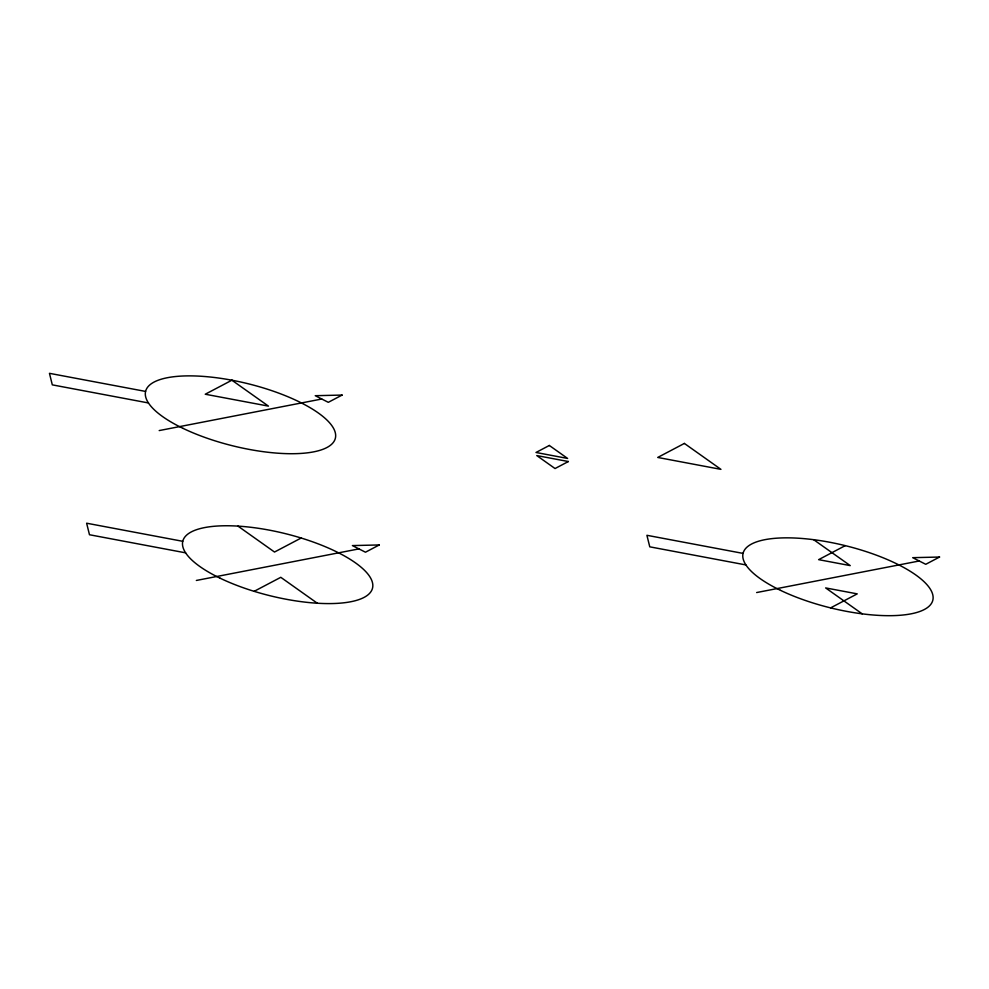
<?xml version="1.0" encoding="UTF-8"?>
<svg xmlns="http://www.w3.org/2000/svg" width="989" height="989" viewBox="0 0 989 989"><rect width="100%" height="100%" fill="white"/><g stroke="black" fill="none" stroke-linecap="round" stroke-linejoin="round"><path stroke-width="1.48" d="M301.163 538.016L274.509 552.035L237.966 526.111M254.136 591.335L280.789 577.316L317.333 603.241M845.274 545.631L818.632 559.65L850.231 565.609L813.675 539.685M830.599 607.889L857.24 593.87L825.642 587.923L862.198 613.848M159.192 430.574L321.771 399.012M196.354 580.456L358.933 548.895M756.647 592.547L919.226 560.986M145.581 391.421L49.45 373.323L52.306 384.857L148.437 402.956M743.036 553.395L646.905 535.296L649.773 546.83L745.891 564.929M182.742 541.304L86.624 523.206L89.48 534.74L185.611 552.839M231.896 380.209L205.255 394.228L268.452 406.12L231.896 380.209M342.095 395.068L328.299 402.325L315.244 395.699L342.095 395.068M549.328 445.47L536.001 452.48L567.599 458.439L549.328 445.47M379.257 544.951L365.473 552.208L352.405 545.582L379.257 544.951M568.366 461.529L555.039 468.539L536.767 455.57L568.366 461.529M684.376 443.431L657.734 457.45L720.932 469.355L684.376 443.431M939.55 557.042L925.753 564.299L912.699 557.672L939.55 557.042M183.052 428.373A97.738 31.982 13.9 0 0 334.937 439.586A97.738 31.982 13.9 0 0 203.437 376.413A97.738 31.982 13.9 0 0 183.052 428.373M780.519 590.346A97.738 31.982 13.9 0 0 932.392 601.559A97.738 31.982 13.9 0 0 800.905 538.387A97.738 31.982 13.9 0 0 780.519 590.346M220.226 578.256A97.738 31.982 13.9 0 0 372.099 589.469A97.738 31.982 13.9 0 0 240.611 526.296A97.738 31.982 13.9 0 0 220.226 578.256"/></g></svg>
